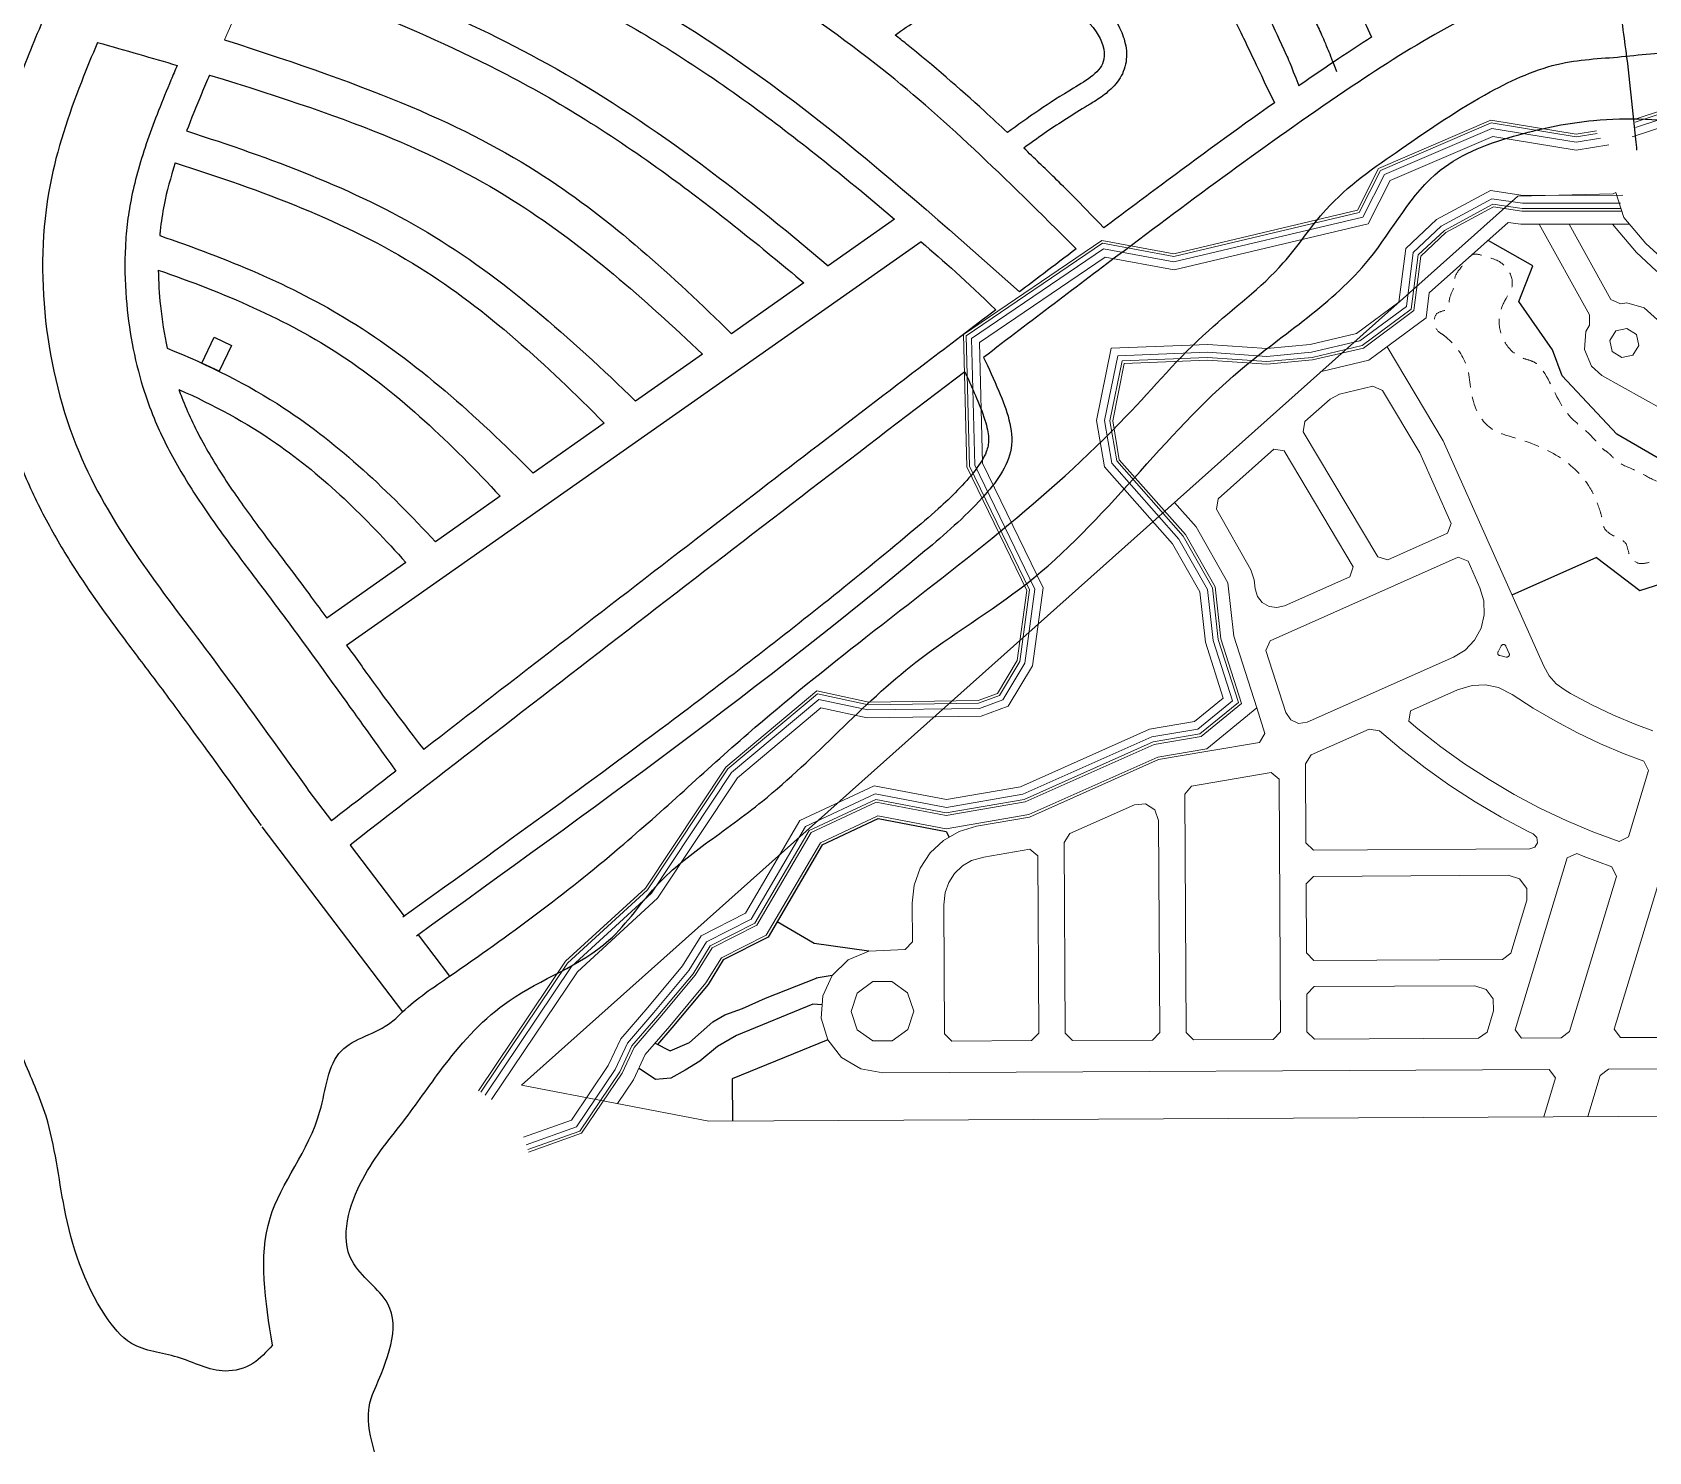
# Model space of a CAD drawing. Header units: inches. Extents: x -1369 to 1198, y -366 to 1398.
# Drawn here: x -515.44 to -499.01, y 979.76 to 994.19 of the extents above; entities that cross this region are included whole.
import ezdxf

# ---------------------------------------------------------------- set-up
doc = ezdxf.new("R2010")
doc.units = ezdxf.units.IN
doc.header["$MEASUREMENT"] = 0
doc.linetypes.add('DASHED', pattern=[0.75, 0.5, -0.25])
for name, color, linetype, lineweight in [('BLOCKINGS', 5, 'Continuous', 13), ('BOUNDARY', 3, 'Continuous', 13), ('EASEMENT_RIVER', 5, 'Continuous', 13), ('LAGOON', 140, 'Continuous', 13), ('RIVER', 6, 'Continuous', 13), ('RIVER2', 6, 'Continuous', 13), ('SUBDIVIDION', 8, 'Continuous', 25), ('VICINITY', 8, 'Continuous', 20)]:
    doc.layers.add(name, color=color, linetype=linetype, lineweight=lineweight)
for name, color, linetype in [('CREEK_RIVER', 7, 'Continuous'), ('JAM', 8, 'Continuous'), ('Layer1', 7, 'Continuous'), ('SUBLOTS', 1, 'Continuous')]:
    doc.layers.add(name, color=color, linetype=linetype)
picture_1 = doc.add_image_def('image2.jpg', size_in_pixel=(240, 360))

msp = doc.modelspace()

# ---------------------------------------------------------------- linework, layer by layer
at = {"layer": 'BLOCKINGS', "color": 8}
for p, q in [((-499.613, 991.3202), (-500.1234, 992.2402)), ((-499.3945, 991.4768), (-499.8181, 992.2404)), ((-499.2984, 991.4301), (-499.3945, 991.4768)), ((-499.2312, 991.441), (-499.2984, 991.4301)), ((-499.0565, 991.3893), (-499.2312, 991.441)), ((-499.6134, 991.2133), (-499.613, 991.3202)), ((-498.9217, 991.2669), (-499.0565, 991.3893)), ((-499.6496, 991.1489), (-499.6612, 990.9672)), ((-499.6134, 991.2133), (-499.6496, 991.1489)), ((-499.6612, 990.9672), (-499.5928, 990.7984)), ((-499.5928, 990.7984), (-499.4866, 990.7019)), ((-498.5044, 990.152), (-499.4866, 990.7019)), ((-500.0777, 987.7456), (-501.0993, 990.0396)), ((-502.8569, 988.0036), (-500.9465, 988.8544)), ((-500.8467, 988.8161), (-500.9465, 988.8544)), ((-500.7254, 988.5436), (-500.8467, 988.8161)), ((-502.8569, 988.0036), (-502.9006, 987.9061)), ((-502.9006, 987.9061), (-502.6986, 987.2747)), ((-502.4808, 987.1772), (-500.996, 987.8384)), ((-501.4329, 987.293), (-500.9523, 987.507)), ((-500.3985, 987.4601), (-500.1839, 987.3209)), ((-499.8606, 987.5025), (-499.8044, 987.4695)), ((-499.8044, 987.4695), (-499.5882, 987.3546)), ((-502.9943, 987.3224), (-502.9109, 987.0618)), ((-501.4329, 987.293), (-501.4482, 987.1873)), ((-500.1839, 987.3209), (-499.9609, 987.1897)), ((-499.5882, 987.3546), (-499.3671, 987.2494)), ((-499.9609, 987.1897), (-499.7323, 987.0683)), ((-499.3671, 987.2494), (-499.1417, 987.1538)), ((-499.1417, 987.1538), (-498.9696, 987.0896)), ((-503.4915, 986.8815), (-502.9664, 986.9705)), ((-502.9664, 986.9705), (-502.9109, 987.0618)), ((-502.4411, 986.8441), (-501.8524, 987.1062)), ((-501.7466, 987.0909), (-501.8524, 987.1062)), ((-501.7466, 987.0909), (-501.5253, 986.9021)), ((-499.7323, 987.0683), (-499.4986, 986.957)), ((-503.9919, 986.7966), (-503.4915, 986.8815)), ((-502.4411, 986.8441), (-502.499, 986.7543)), ((-501.5253, 986.9021), (-501.2826, 986.7127)), ((-499.4986, 986.957), (-499.2603, 986.856)), ((-499.2603, 986.856), (-499.0582, 986.7806)), ((-505.3031, 986.2127), (-503.9919, 986.7966)), ((-502.847, 986.6657), (-503.6571, 986.5283)), ((-502.847, 986.6657), (-502.7652, 986.597)), ((-502.499, 986.7543), (-502.4948, 985.9521)), ((-501.2826, 986.7127), (-501.032, 986.5341)), ((-499.2154, 986.0102), (-499.0109, 986.6849)), ((-499.0582, 986.7806), (-499.0109, 986.6849)), ((-503.6571, 986.5283), (-503.7258, 986.4465)), ((-502.7652, 986.597), (-502.7518, 984.0279)), ((-501.032, 986.5341), (-500.7738, 986.3666)), ((-499.3612, 984.0561), (-498.5941, 986.5869)), ((-504.2368, 986.3367), (-504.8938, 986.0441)), ((-503.7258, 986.4465), (-503.7132, 984.0229)), ((-500.7738, 986.3666), (-500.5085, 986.2106)), ((-505.8432, 986.1186), (-505.3031, 986.2127)), ((-503.9915, 986.1783), (-503.9802, 984.0215)), ((-500.5085, 986.2106), (-500.2367, 986.0662)), ((-506.1795, 985.9739), (-506.0198, 986.066)), ((-506.0198, 986.066), (-505.8432, 986.1186)), ((-504.8938, 986.0441), (-504.9517, 985.9544)), ((-500.2367, 986.0662), (-500.1834, 986.0409)), ((-499.2154, 986.0102), (-499.3111, 985.9628)), ((-506.4144, 985.693), (-506.3134, 985.8473)), ((-506.3134, 985.8473), (-506.1795, 985.9739)), ((-505.3, 985.8879), (-505.7697, 985.8061)), ((-505.3, 985.8879), (-505.2181, 985.8194)), ((-505.2181, 985.8194), (-505.2086, 984.0151)), ((-504.9517, 985.9544), (-504.9416, 984.0165)), ((-502.4948, 985.9521), (-502.4189, 985.8769)), ((-500.2174, 985.8884), (-502.4189, 985.8769)), ((-499.7415, 985.8418), (-499.8383, 985.7965)), ((-499.7415, 985.8418), (-499.6754, 985.8138)), ((-499.6754, 985.8138), (-499.3843, 985.7051)), ((-506.4768, 985.5196), (-506.4144, 985.693)), ((-500.3674, 984.0508), (-499.8383, 985.7965)), ((-499.3843, 985.7051), (-499.3369, 985.6094)), ((-506.4974, 985.3364), (-506.4768, 985.5196)), ((-502.4175, 985.6099), (-502.4926, 985.5339)), ((-502.4926, 985.5339), (-502.4889, 984.8305)), ((-500.4374, 985.6202), (-502.4175, 985.6099)), ((-499.8153, 984.0312), (-499.3369, 985.6094)), ((-506.4974, 985.3364), (-506.4953, 984.9429)), ((-506.1768, 985.3193), (-506.17, 984.0101)), ((-500.4105, 984.8292), (-500.2478, 985.366)), ((-506.9384, 984.8502), (-507.1478, 984.7599)), ((-506.5691, 984.8656), (-506.9384, 984.8502)), ((-506.5691, 984.8656), (-506.4953, 984.9429)), ((-502.413, 984.7553), (-502.4889, 984.8305)), ((-500.4105, 984.8292), (-500.4961, 984.7653)), ((-507.1478, 984.7599), (-507.3111, 984.6008)), ((-500.4961, 984.7653), (-502.413, 984.7553)), ((-507.3111, 984.6008), (-507.4067, 984.3939)), ((-507.4067, 984.3939), (-507.4222, 984.1664)), ((-502.4116, 984.4883), (-502.4868, 984.4123)), ((-502.4868, 984.4123), (-502.4848, 984.0293)), ((-500.7779, 984.4968), (-502.4116, 984.4883)), ((-500.6537, 984.0268), (-500.5883, 984.2426)), ((-507.4222, 984.1664), (-507.3554, 983.9485)), ((-506.0941, 983.9349), (-506.17, 984.0101)), ((-505.2086, 984.0151), (-505.2838, 983.9392)), ((-504.9416, 984.0165), (-504.8657, 983.9413)), ((-503.9802, 984.0215), (-504.0553, 983.9456)), ((-503.7132, 984.0229), (-503.6372, 983.9478)), ((-502.7518, 984.0279), (-502.8269, 983.952)), ((-502.4848, 984.0293), (-502.4088, 983.9542)), ((-500.6537, 984.0268), (-500.7394, 983.9629)), ((-500.3035, 983.9652), (-500.3674, 984.0508)), ((-499.9009, 983.9673), (-499.8153, 984.0312)), ((-499.3612, 984.0561), (-499.2974, 983.9704)), ((-507.3554, 983.9485), (-507.2151, 983.7688)), ((-505.2838, 983.9392), (-506.0941, 983.9349)), ((-504.0553, 983.9456), (-504.8657, 983.9413)), ((-502.8269, 983.952), (-503.6372, 983.9478)), ((-500.7394, 983.9629), (-502.4088, 983.9542)), ((-499.9009, 983.9673), (-500.3035, 983.9652)), ((-498.8947, 983.9725), (-499.2974, 983.9704)), ((-507.2151, 983.7688), (-507.0199, 983.651)), ((-507.0199, 983.651), (-506.7955, 983.6108)), ((-500.0218, 983.6462), (-506.7955, 983.6108)), ((-500.0778, 983.1652), (-499.9579, 983.5606)), ((-499.9579, 983.5606), (-500.0218, 983.6462)), ((-499.6306, 983.1675), (-499.5039, 983.5855)), ((-499.4183, 983.6493), (-499.5039, 983.5855)), ((-497.0171, 983.6619), (-499.4183, 983.6493))]:
    msp.add_line(p, q, dxfattribs=at)
for points in [[(-499.3793, 992.2407), (-499.1352, 991.9523), (-498.9351, 991.768), (-498.7149, 991.6069), (-498.4766, 991.4706), (-498.2021, 991.3534), (-497.9502, 991.2876), (-496.9192, 991.0873), (-496.5121, 991.0081), (-496.287, 990.9525), (-496.0717, 990.876), (-495.8653, 990.7786), (-495.6694, 990.6613), (-495.4862, 990.525), (-495.3174, 990.3711), (-495.1647, 990.2012), (-495.0297, 990.017), (-494.9136, 989.8204), (-494.8163, 989.6102), (-494.4682, 988.7486)], [(-500.996, 987.8384), (-500.8771, 987.9113), (-500.7812, 988.0124), (-500.7146, 988.1349), (-500.6821, 988.2705), (-500.6858, 988.4099), (-500.7254, 988.5436)], [(-500.0777, 987.7456), (-500.0227, 987.6501), (-499.9493, 987.5679), (-499.8606, 987.5025)], [(-500.3985, 987.4601), (-500.5363, 987.529), (-500.6684, 987.5574), (-500.8034, 987.5519), (-500.9523, 987.507)], [(-502.6986, 987.2747), (-502.6494, 987.2011), (-502.5685, 987.1649), (-502.4808, 987.1772)], [(-501.4482, 987.1873), (-501.3564, 987.109), (-501.1229, 986.9268), (-500.8818, 986.755), (-500.6333, 986.5939), (-500.3781, 986.4437), (-500.1166, 986.3048), (-499.8492, 986.1775), (-499.5766, 986.0619), (-499.3111, 985.9628)], [(-503.9915, 986.1783), (-504.0288, 986.2852), (-504.124, 986.3467), (-504.2368, 986.3367)], [(-500.2174, 985.8884), (-500.1676, 985.9061), (-500.1397, 985.9511), (-500.1458, 986.0036), (-500.1834, 986.0409)], [(-505.7697, 985.8061), (-505.8923, 985.7696), (-505.9867, 985.7151), (-506.0659, 985.6402), (-506.1256, 985.549), (-506.1626, 985.4465), (-506.1768, 985.3193)], [(-500.2478, 985.366), (-500.2499, 985.4869), (-500.3221, 985.5838), (-500.4374, 985.6202)], [(-500.5883, 984.2426), (-500.5904, 984.3635), (-500.6627, 984.4603), (-500.7779, 984.4968)]]:
    msp.add_lwpolyline(points, dxfattribs=at)
for points in [[(-499.1343, 991.1184), (-499.231, 991.1802), (-499.343, 991.1555), (-499.4048, 991.0589), (-499.3801, 990.9468), (-499.2835, 990.8851), (-499.1715, 990.9097), (-499.1097, 991.0064), (-499.1343, 991.1184)], [(-506.4812, 984.24), (-506.5429, 984.4263), (-506.7022, 984.5408), (-506.8985, 984.5398), (-507.0566, 984.4236), (-507.1163, 984.2367), (-507.0547, 984.0504), (-506.8953, 983.9359), (-506.6991, 983.9369), (-506.5409, 984.0531), (-506.4812, 984.24)]]:
    msp.add_lwpolyline(points, close=True, dxfattribs=at)
at = {"layer": 'BLOCKINGS', "color": 8, "linetype": 'DASHED', "ltscale": 0.06}
msp.add_lwpolyline([(-500.4616, 987.9513), (-500.4286, 987.8771, -0.6135672), (-500.4586, 987.8401), (-500.5242, 987.8542, -0.5006118), (-500.5421, 987.8931), (-500.5095, 987.9531, -0.62184)], format="xyb", close=True, dxfattribs=at)
at = {"layer": 'BOUNDARY', "color": 8}
for p, q in [((-500.339, 992.5261), (-499.3709, 992.5507)), ((-499.3709, 992.5507), (-499.3437, 992.5648)), ((-510.4668, 983.4867), (-500.339, 992.5261)), ((-508.5654, 983.1209), (-510.4668, 983.4867)), ((-497.4241, 983.1791), (-508.5654, 983.1209))]:
    msp.add_line(p, q, dxfattribs=at)
msp.add_lwpolyline([(-499.3437, 992.5648), (-499.2633, 992.3103), (-499.0387, 992.0449), (-498.8501, 991.8713)], dxfattribs=at)
at = {"layer": 'CREEK_RIVER', "color": 8}
for points, knots in [([(-512.9988, 980.8418), (-513.0611, 980.7751), (-513.1862, 980.6319), (-513.5588, 980.5308), (-513.9462, 980.7565), (-514.4328, 980.7896), (-514.8805, 981.3531), (-515.1367, 982.1555), (-515.2284, 983.0813), (-515.5199, 983.7041), (-515.7018, 984.1998), (-515.8467, 984.673), (-516.2467, 984.9842), (-516.617, 985.29), (-517.0525, 985.5156), (-517.4919, 985.724), (-517.9665, 986.0021), (-518.5572, 986.4655), (-518.9882, 987.1575), (-518.9457, 987.8797), (-518.5063, 988.3395), (-518.7876, 988.9778), (-518.6367, 989.5329), (-518.4238, 989.9677), (-518.3091, 990.3915), (-518.0466, 990.8749), (-518.2725, 991.3104), (-518.4138, 991.7223), (-518.7321, 991.9118), (-519.1603, 991.9664), (-519.5599, 992.3127), (-520.448, 992.7284), (-521.2279, 993.3961), (-522.1591, 993.7839), (-522.7584, 993.9381), (-522.9868, 994.4279), (-523.493, 994.5651), (-524.1522, 994.4498), (-524.4997, 995.0741), (-524.9611, 995.3464), (-525.283, 995.62), (-525.5428, 995.9361), (-525.7976, 996.2049), (-525.9424, 996.5292), (-526.2277, 996.9935), (-526.2733, 997.6426), (-526.8013, 998.0359), (-527.2518, 998.2064), (-527.7022, 998.5142), (-528.1116, 998.6894), (-528.4716, 998.8463), (-528.7149, 998.723), (-528.9321, 998.568), (-529.0637, 998.4569), (-529.1506, 998.4061)], [0.585254581, 0.585254581, 0.585254581, 0.585254581, 0.586160659, 0.587133345, 0.588814044, 0.590444797, 0.591733466, 0.595629052, 0.598812804, 0.600938644, 0.602436862, 0.604138233, 0.605721294, 0.607355858, 0.608963834, 0.610593615, 0.612227477, 0.614446946, 0.618101932, 0.619831527, 0.621277465, 0.623933113, 0.62573931, 0.62692821, 0.628755375, 0.630187037, 0.632081085, 0.633244697, 0.634486468, 0.635509419, 0.637518243, 0.639545909, 0.64535126, 0.647497886, 0.649756432, 0.651089455, 0.652472852, 0.654669636, 0.657135865, 0.658624687, 0.660064399, 0.661317875, 0.662724073, 0.663725067, 0.664842392, 0.668179048, 0.669585469, 0.671145592, 0.673011765, 0.674968082, 0.675676257, 0.676779493, 0.677414923, 0.678414241, 0.678414241, 0.678414241, 0.678414241]), ([(-511.9633, 979.7599), (-512, 979.9024), (-512.0521, 980.1046), (-511.9974, 980.3076), (-511.9734, 980.3644)], [0, 0, 0, 0, 0.0014391207, 0.0020416447, 0.0020416447, 0.0020416447, 0.0020416447])]:
    msp.add_open_spline(points, degree=3, knots=knots, dxfattribs=at)
for points in [[(-512.9988, 980.8418), (-513.0246, 982.1338), (-512.5169, 983.221), (-512.2993, 983.8371), (-511.7916, 984.1271), (-511.677, 984.2318), (-511.1992, 984.5947), (-509.4705, 985.9029), (-508.1649, 987.0626), (-506.9681, 988.0411), (-504.3207, 990.288), (-503.4865, 991.1578), (-502.7249, 991.8464), (-502.2897, 992.39), (-501.5281, 993.0061), (-500.6215, 993.586), (-499.8961, 993.8759), (-499.2433, 993.9484), (-498.5905, 993.9484), (-498.2641, 993.8034), (-497.2487, 993.6222), (-496.342, 993.5497), (-495.7618, 993.441), (-495.0364, 993.1511), (-494.565, 993.1148), (-494.1298, 993.2598), (-493.6295, 993.6175)], [(-511.9734, 980.3644), (-511.8278, 981.264), (-512.1905, 981.6989), (-512.0817, 982.5325), (-511.6465, 983.1486), (-511.2476, 983.6922), (-510.5948, 984.3445), (-509.5793, 984.9606), (-509.0716, 985.5405), (-508.6001, 985.9391), (-508.0198, 986.374), (-506.4604, 987.7874), (-505.3361, 988.5847), (-503.1601, 990.7592), (-501.8545, 991.8826), (-501.1292, 992.7887), (-500.3313, 993.1511), (-499.5697, 993.296), (-498.518, 993.2598), (-497.285, 992.9699), (-496.7047, 992.8249), (-495.5079, 992.7162), (-494.71, 992.5712), (-494.2748, 992.5712), (-493.7308, 992.6075), (-493.4044, 992.6799), (-492.9433, 993.0102)]]:
    msp.add_spline(points, degree=3, dxfattribs=at)
at = {"layer": 'EASEMENT_RIVER', "color": 8}
for p, q in [((-501.0993, 990.0396), (-501.6689, 990.9945)), ((-501.8135, 990.5926), (-502.1543, 990.5126)), ((-501.8135, 990.5926), (-501.7152, 990.5509)), ((-502.5049, 990.235), (-502.2491, 990.4633)), ((-501.3368, 989.9165), (-501.7152, 990.5509)), ((-502.5049, 990.235), (-502.521, 990.1294)), ((-501.764, 988.8603), (-502.521, 990.1294)), ((-503.3873, 989.4474), (-502.822, 989.9519)), ((-502.7165, 989.9357), (-502.822, 989.9519)), ((-502.0143, 988.7586), (-502.7165, 989.9357)), ((-501.0168, 989.1981), (-501.3368, 989.9165)), ((-503.4046, 989.342), (-503.3873, 989.4474)), ((-503.4046, 989.342), (-503.0545, 988.7257)), ((-503.61, 989.1629), (-503.287, 988.5944)), ((-501.6622, 988.828), (-501.0551, 989.0983)), ((-501.0168, 989.1981), (-501.0551, 989.0983)), ((-501.6622, 988.828), (-501.764, 988.8603)), ((-503.0545, 988.7257), (-503.0216, 988.6241)), ((-503.0216, 988.6241), (-503.0115, 988.5323)), ((-502.7122, 988.3604), (-502.0466, 988.6568)), ((-502.0466, 988.6568), (-502.0143, 988.7586)), ((-503.287, 988.5944), (-503.2275, 988.0515)), ((-503.2275, 988.0515), (-502.9943, 987.3224)), ((-502.9943, 987.3224), (-503.5029, 986.9066)), ((-503.9997, 986.8223), (-505.3109, 986.2384)), ((-503.5029, 986.9066), (-503.9997, 986.8223)), ((-506.8448, 986.2254), (-507.4302, 985.9509)), ((-506.1517, 986.092), (-506.8448, 986.2254)), ((-505.3109, 986.2384), (-506.1517, 986.092)), ((-507.4302, 985.9509), (-507.9806, 985.0108)), ((-507.9806, 985.0108), (-508.4363, 984.7809)), ((-508.4363, 984.7809), (-508.5936, 984.526)), ((-508.5936, 984.526), (-508.9608, 984.087)), ((-508.9608, 984.087), (-509.2097, 983.7972))]:
    msp.add_line(p, q, dxfattribs=at)
for points in [[(-503.0115, 988.5323), (-502.9881, 988.4559), (-502.9383, 988.3934), (-502.869, 988.3537), (-502.79, 988.3421), (-502.7122, 988.3604)], [(-509.2097, 983.7972), (-509.3297, 983.5418), (-509.4932, 983.2994)]]:
    msp.add_lwpolyline(points, dxfattribs=at)
at = {"layer": 'LAGOON', "color": 8, "linetype": 'DASHED', "ltscale": 0.3, "start_tangent": (-264.092309, 142.3209484), "end_tangent": (-264.092309, 142.3209484)}
msp.add_spline([(-501.1233, 991.1311), (-501.1876, 991.2305), (-501.157, 991.3376), (-501.0636, 991.3759), (-501.0329, 991.4906), (-500.9901, 991.6038), (-500.9809, 991.6941), (-500.9042, 991.8185), (-500.7848, 991.9348), (-500.6714, 991.9134), (-500.5535, 991.8736), (-500.4372, 991.7726), (-500.4019, 991.5982), (-500.4601, 991.485), (-500.5214, 991.3411), (-500.5102, 991.1244), (-500.3786, 990.9317), (-500.2836, 990.8766), (-500.1948, 990.8475), (-500.1336, 990.8093), (-500.0846, 990.7496), (-499.8194, 990.2956), (-499.5653, 990.0566), (-499.4756, 989.9558), (-499.4196, 989.9148), (-499.3486, 989.8438), (-499.1506, 989.7393), (-498.9616, 989.6419), (-498.7901, 989.5546), (-498.5895, 989.3122), (-498.1883, 989.199), (-498.033, 989.2637), (-497.9457, 989.2992), (-497.826, 989.2895), (-497.7742, 989.1667), (-497.6804, 989.0374), (-497.4345, 988.9695), (-497.305, 988.9307), (-497.195, 988.7981), (-497.0994, 988.7287), (-496.902, 988.7514), (-496.6399, 988.6932), (-496.5008, 988.5283), (-496.4296, 988.399), (-496.4232, 988.2308), (-496.4976, 988.1306), (-496.6076, 988.0757), (-496.6396, 988.062), (-496.661, 988.0525), (-496.6751, 988.0472), (-496.679, 988.0464), (-496.6812, 988.0506), (-496.6885, 988.0632), (-496.7224, 988.1612), (-496.7875, 988.3687), (-496.7968, 988.3919), (-496.8448, 988.4027), (-497.1907, 988.4089), (-497.5626, 988.4492), (-497.7494, 988.4868), (-497.8904, 988.5115), (-498.0701, 988.6168), (-498.3072, 988.7577), (-498.4353, 988.8477), (-498.5359, 988.8872), (-498.6006, 988.9303), (-498.7085, 988.916), (-498.8523, 988.8693), (-499.014, 988.801), (-499.1255, 988.7974), (-499.2081, 988.8872), (-499.2441, 988.995), (-499.3483, 989.0632), (-499.4634, 989.1566), (-499.4849, 989.25), (-499.5137, 989.3506), (-499.6071, 989.5589), (-499.9531, 989.8938), (-500.3988, 990.0769), (-500.6009, 990.1576), (-500.7842, 990.4126), (-500.8633, 990.8041), (-501.0682, 991.0914), (-501.1233, 991.1311)], degree=3, dxfattribs=at)
at = {"layer": 'Layer1', "color": 8, "linetype": 'Continuous', "ltscale": 0.1}
for p, q in [((-506.6752, 992.2915), (-507.3499, 991.8174)), ((-506.4063, 992.0617), (-512.2457, 987.9586)), ((-507.5969, 991.6439), (-508.3329, 991.1268)), ((-508.6285, 990.919), (-509.308, 990.4415)), ((-509.6264, 990.2178), (-510.3489, 989.7101)), ((-510.6842, 989.4745), (-511.3415, 989.0127)), ((-511.6435, 988.8004), (-512.4476, 988.2354)), ((-512.6285, 986.4763), (-512.3989, 986.174)), ((-513.1062, 986.1134), (-511.677, 984.2318)), ((-512.2115, 985.9274), (-511.6615, 985.2033)), ((-511.5189, 985.0155), (-511.1992, 984.5947))]:
    msp.add_line(p, q, dxfattribs=at)
for points, knots in [([(-505.7419, 997.2035), (-505.3414, 997.0833), (-505.1416, 997.0036), (-504.8454, 996.8861), (-504.7502, 996.8484), (-504.5577, 996.7724), (-504.4607, 996.7345), (-504.2773, 996.6622), (-504.1896, 996.6273), (-504.0259, 996.5597), (-503.9494, 996.5268), (-503.7871, 996.4525), (-503.7078, 996.4128), (-503.5673, 996.3346), (-503.5057, 996.2975), (-503.3783, 996.2157), (-503.3142, 996.172), (-503.1807, 996.0761), (-503.1145, 996.0263), (-502.9874, 995.9259), (-502.9265, 995.8753), (-502.8031, 995.7666), (-502.7418, 995.708), (-502.6489, 995.6106), (-502.6144, 995.5716), (-502.5455, 995.4873), (-502.5117, 995.4427), (-502.3887, 995.2683), (-502.2993, 995.1182), (-502.1174, 994.7721), (-502.0252, 994.5765), (-501.9059, 994.3157), (-501.8839, 994.2672), (-501.8285, 994.1418)], [0.258918, 0.258918, 0.258918, 0.258918, 2.5896831, 2.5896831, 3.6958689, 3.6958689, 4.8020548, 4.8020548, 5.9082406, 5.9082406, 7.0144265, 7.0144265, 8.4584432, 8.4584432, 9.5920498, 9.5920498, 10.7256565, 10.7256565, 11.8592632, 11.8592632, 12.9928699, 12.9928699, 14.3758427, 14.3758427, 15.3890091, 15.3890091, 16.4021755, 16.4021755, 19.0117007, 19.0117007, 21.621226, 21.621226, 22.2038883, 22.2038883, 22.2038883, 22.2038883]), ([(-499.9757, 997.1041), (-499.844, 996.948), (-499.6941, 996.7572), (-499.5359, 996.4932), (-499.4543, 996.3328), (-499.1688, 995.6813), (-499.0391, 995.161), (-498.8561, 994.1022), (-498.8029, 993.5627), (-498.7502, 993.033)], [13.0994617, 13.0994617, 13.0994617, 13.0994617, 14.3952058, 14.3952058, 16.240666, 16.240666, 21.7147745, 21.7147745, 27.1765311, 27.1765311, 27.1765311, 27.1765311]), ([(-504.8292, 991.9904), (-505.5656, 992.7243), (-506.9435, 994.0764), (-509.424, 995.5417), (-511.2646, 996.2869), (-512.3655, 996.704)], [0, 0, 0, 0, 9.4087895, 20.9386141, 31.0013223, 31.0013223, 31.0013223, 31.0013223]), ([(-505.9742, 996.7958), (-505.8681, 996.7634), (-505.7728, 996.7334), (-505.4512, 996.6293), (-505.279, 996.5672), (-504.9965, 996.4594), (-504.8822, 996.4133), (-504.6417, 996.3187), (-504.5241, 996.2728), (-504.3118, 996.188), (-504.2151, 996.1481), (-504.0113, 996.0584), (-503.9199, 996.0132), (-503.7413, 995.9118), (-503.6467, 995.8514), (-503.4428, 995.7076), (-503.3362, 995.6262), (-503.1532, 995.4737), (-503.0764, 995.4023), (-502.9685, 995.2893), (-502.9308, 995.2449), (-502.848, 995.1355), (-502.8041, 995.0713), (-502.6679, 994.8508), (-502.571, 994.6664), (-502.4511, 994.4149), (-502.4349, 994.3806), (-502.3971, 994.2998), (-502.3754, 994.2527), (-502.3413, 994.1783), (-502.3311, 994.1562), (-502.3059, 994.1005), (-502.2913, 994.0672), (-502.2497, 993.9635), (-502.2235, 993.8965), (-502.1843, 993.7942)], [0.5153912, 0.5153912, 0.5153912, 0.5153912, 1.0626884, 1.0626884, 2.5440485, 2.5440485, 3.9174697, 3.9174697, 5.2908909, 5.2908909, 6.6643122, 6.6643122, 8.5918661, 8.5918661, 10.5194201, 10.5194201, 12.446974, 12.446974, 14.3745279, 14.3745279, 15.8988018, 15.8988018, 17.4230757, 17.4230757, 20.4315038, 20.4315038, 20.8945142, 20.8945142, 21.4995053, 21.4995053, 21.8252099, 21.8252099, 22.0660956, 22.0660956, 22.2749729, 22.2749729, 22.2749729, 22.2749729]), ([(-506.2088, 996.4385), (-505.5836, 996.2507), (-505.3213, 996.1461), (-504.9395, 995.9952), (-504.8197, 995.9483), (-504.5998, 995.8617), (-504.5, 995.822), (-504.3243, 995.7488), (-504.2485, 995.7153), (-504.1241, 995.6558), (-504.0739, 995.6295), (-503.9771, 995.5738), (-503.9313, 995.5456), (-503.8467, 995.4901), (-503.8095, 995.4647), (-503.7286, 995.4073), (-503.6857, 995.3757), (-503.6037, 995.3131), (-503.5639, 995.2817), (-503.4893, 995.2203), (-503.455, 995.191), (-503.394, 995.1363), (-503.3664, 995.1102), (-503.3181, 995.0622), (-503.2979, 995.0408), (-503.2688, 995.008), (-503.2575, 994.9947), (-503.2339, 994.9657), (-503.222, 994.9504), (-503.1846, 994.9004), (-503.1574, 994.861), (-503.0987, 994.769), (-503.0673, 994.7166), (-502.9848, 994.5697), (-502.9321, 994.4677), (-502.8188, 994.2351), (-502.7588, 994.1058), (-502.6764, 993.925), (-502.6579, 993.8844), (-502.5672, 993.6475)], [0.3220083, 0.3220083, 0.3220083, 0.3220083, 3.3721751, 3.3721751, 4.702951, 4.702951, 6.0337269, 6.0337269, 7.3645027, 7.3645027, 8.6952786, 8.6952786, 9.7853204, 9.7853204, 10.5951068, 10.5951068, 11.4462145, 11.4462145, 12.2973222, 12.2973222, 13.1484298, 13.1484298, 13.9995375, 13.9995375, 14.8517564, 14.8517564, 15.4271415, 15.4271415, 16.0025265, 16.0025265, 17.1532966, 17.1532966, 18.3040666, 18.3040666, 20.045085, 20.045085, 21.7861034, 21.7861034, 22.2749729, 22.2749729, 22.2749729, 22.2749729]), ([(-512.7767, 995.7339), (-512.584, 995.6649), (-512.4193, 995.604), (-511.9269, 995.4201), (-511.6009, 995.296), (-510.768, 994.9598), (-510.2683, 994.7394), (-509.4977, 994.3373), (-509.214, 994.1732), (-508.6568, 993.8208), (-508.3837, 993.6333), (-507.6244, 993.0791), (-507.1475, 992.6921), (-506.6752, 992.2915)], [0, 0, 0, 0, 1.8990101, 1.8990101, 5.6970303, 5.6970303, 11.7463188, 11.7463188, 15.4363521, 15.4363521, 19.1263854, 19.1263854, 25.8505466, 25.8505466, 25.8505466, 25.8505466]), ([(-504.3832, 995.4212), (-504.3297, 995.397), (-504.2874, 995.3764), (-504.2166, 995.3392), (-504.1853, 995.3217), (-504.1171, 995.2809), (-504.0806, 995.2579), (-504.0075, 995.2092), (-503.9708, 995.1837), (-503.8934, 995.1279), (-503.8542, 995.0986), (-503.7799, 995.0411), (-503.7441, 995.0123), (-503.6791, 994.9581), (-503.6503, 994.933), (-503.5998, 994.8868), (-503.5776, 994.8654), (-503.5436, 994.8308), (-503.531, 994.8173), (-503.5094, 994.7928), (-503.4986, 994.78), (-503.4755, 994.7507), (-503.4632, 994.7343), (-503.4357, 994.6956), (-503.4208, 994.6736), (-503.3726, 994.5988), (-503.3359, 994.5371), (-503.2571, 994.3934), (-503.2145, 994.3105), (-503.0985, 994.0727), (-503.0213, 993.9041), (-502.8156, 993.4743)], [6.9402495, 6.9402495, 6.9402495, 6.9402495, 8.033263, 8.033263, 8.983052, 8.983052, 9.9328409, 9.9328409, 10.7771821, 10.7771821, 11.6215233, 11.6215233, 12.4658644, 12.4658644, 13.3102056, 13.3102056, 14.1545467, 14.1545467, 14.8866177, 14.8866177, 15.6186888, 15.6186888, 16.3507598, 16.3507598, 17.0828308, 17.0828308, 18.5469729, 18.5469729, 20.011115, 20.011115, 22.2570511, 22.2570511, 22.2570511, 22.2570511]), ([(-513.0482, 995.1141), (-512.0704, 994.7499), (-510.0028, 993.9401), (-508.2539, 992.5825), (-507.3499, 991.8174)], [1.6381429, 1.6381429, 1.6381429, 1.6381429, 12.9039009, 25.6797254, 25.6797254, 25.6797254, 25.6797254]), ([(-513.1656, 994.8462), (-513.1378, 994.8359), (-513.1101, 994.8256), (-512.7541, 994.6927), (-512.4282, 994.5685), (-511.5953, 994.2324), (-511.0956, 994.0119), (-510.325, 993.6099), (-510.0413, 993.4457), (-509.484, 993.0933), (-509.211, 992.9058), (-508.4843, 992.3755), (-508.0384, 992.016), (-507.5969, 991.6439)], [1.5786734, 1.5786734, 1.5786734, 1.5786734, 1.8990101, 1.8990101, 5.6970303, 5.6970303, 11.7463188, 11.7463188, 15.4363521, 15.4363521, 19.1263854, 19.1263854, 25.4028657, 25.4028657, 25.4028657, 25.4028657]), ([(-499.3713, 994.8057), (-499.6348, 994.7732), (-500.5615, 994.5807), (-502.2312, 993.5469), (-504.0572, 992.1887), (-505.2941, 991.25), (-505.7708, 990.8869)], [5.3829889, 5.3829889, 5.3829889, 5.3829889, 7.6942863, 15.7863045, 26.1386829, 32.6488848, 32.6488848, 32.6488848, 32.6488848]), ([(-499.3713, 994.8057), (-499.3272, 994.5842), (-499.291, 994.3579), (-499.2136, 993.7914), (-499.1783, 993.4478), (-499.1404, 993.0675), (-499.1368, 993.0312), (-499.1332, 992.9949)], [20.852146, 20.852146, 20.852146, 20.852146, 23.2566878, 23.2566878, 26.8021436, 26.8021436, 27.1765311, 27.1765311, 27.1765311, 27.1765311]), ([(-515.2176, 994.589), (-515.2633, 994.4819), (-515.3095, 994.3734), (-515.4476, 994.0427), (-515.5391, 993.8154), (-515.7055, 993.3388), (-515.78, 993.0899), (-515.8663, 992.677), (-515.8905, 992.5222), (-515.9239, 992.2137), (-515.9332, 992.0593), (-515.9399, 991.6621), (-515.9274, 991.42), (-515.8454, 990.6945), (-515.7296, 990.2116), (-515.4716, 989.573), (-515.3894, 989.4001), (-515.2126, 989.0684), (-515.1177, 988.9087), (-514.8539, 988.4962), (-514.6786, 988.254), (-514.389, 987.8659), (-514.2739, 987.7148), (-514.0488, 987.4142), (-513.9371, 987.2627), (-513.603, 986.8059), (-513.3819, 986.4978), (-513.1455, 986.1678), (-513.1308, 986.1473), (-513.1162, 986.1269)], [0, 0, 0, 0, 1.2674385, 1.2674385, 3.8023156, 3.8023156, 6.3371927, 6.3371927, 7.8161575, 7.8161575, 9.2951222, 9.2951222, 11.6300554, 11.6300554, 16.380048, 16.380048, 18.2205415, 18.2205415, 20.061035, 20.061035, 23.1461022, 23.1461022, 25.2175758, 25.2175758, 27.2890493, 27.2890493, 31.4319965, 31.4319965, 31.7055752, 31.7055752, 31.7055752, 31.7055752]), ([(-506.6709, 994.1642), (-506.5201, 994.2706), (-506.2819, 994.4226), (-505.8682, 994.7064), (-505.2802, 994.5428), (-504.6804, 994.4159), (-504.4732, 993.8459), (-504.9842, 993.5573), (-505.3252, 993.323), (-505.5288, 993.1722)], [3.1156298, 3.1156298, 3.1156298, 3.1156298, 5.1411905, 6.2070993, 8.3642121, 11.3346265, 12.3855779, 13.9379827, 16.7206197, 16.7206197, 16.7206197, 16.7206197]), ([(-504.8608, 994.6574), (-504.824, 994.642), (-504.7873, 994.6247), (-504.6576, 994.554), (-504.5664, 994.4857), (-504.4464, 994.3406), (-504.4074, 994.2797), (-504.3517, 994.1563), (-504.3318, 994.0964), (-504.318, 993.9941), (-504.3164, 993.9566), (-504.3233, 993.8838), (-504.3308, 993.8487), (-504.3529, 993.7849), (-504.3672, 993.7556), (-504.4202, 993.6686), (-504.4652, 993.6231), (-504.5547, 993.5475), (-504.6001, 993.5171), (-504.6772, 993.4683), (-504.7098, 993.449), (-504.8142, 993.3861), (-504.8853, 993.3415), (-505.0235, 993.2519), (-505.0904, 993.2071), (-505.2264, 993.113), (-505.2952, 993.0638), (-505.3624, 993.0144)], [9.8275435, 9.8275435, 9.8275435, 9.8275435, 10.1848017, 10.1848017, 11.1026592, 11.1026592, 11.6392259, 11.6392259, 12.0737486, 12.0737486, 12.3039599, 12.3039599, 12.4985025, 12.4985025, 12.6930451, 12.6930451, 13.1386092, 13.1386092, 13.5841733, 13.5841733, 13.9306049, 13.9306049, 14.7850312, 14.7850312, 15.6394575, 15.6394575, 16.571893, 16.571893, 16.571893, 16.571893]), ([(-514.7782, 994.0886), (-514.8344, 993.9549), (-515.028, 993.4846), (-515.3397, 992.5589), (-515.366, 991.2535), (-515.0491, 989.9633), (-514.4204, 988.8909), (-513.5709, 987.7916), (-512.9878, 986.9778), (-512.6285, 986.4763)], [1.0448742, 1.0448742, 1.0448742, 1.0448742, 2.6228334, 6.574098, 11.5891956, 16.5916978, 20.8224152, 24.9980325, 31.7055752, 31.7055752, 31.7055752, 31.7055752]), ([(-513.4856, 994.1158), (-511.9614, 993.626), (-510.276, 992.9426), (-508.9343, 991.7162), (-508.3329, 991.1268)], [3.0738533, 3.0738533, 3.0738533, 3.0738533, 13.7032163, 22.7630472, 22.7630472, 22.7630472, 22.7630472]), ([(-505.5288, 993.1722), (-505.6063, 993.245), (-505.6843, 993.3176), (-506.0185, 993.6237), (-506.2809, 993.8526), (-506.5928, 994.1028), (-506.6318, 994.1336), (-506.6709, 994.1642)], [4.1508858, 4.1508858, 4.1508858, 4.1508858, 5.2912848, 5.2912848, 8.9977638, 8.9977638, 9.5235195, 9.5235195, 9.5235195, 9.5235195]), ([(-501.8285, 994.1418), (-501.94, 994.0705), (-502.0499, 993.9981), (-502.2961, 993.8334), (-502.4323, 993.7408), (-502.5672, 993.6475)], [14.2378789, 14.2378789, 14.2378789, 14.2378789, 15.6263442, 15.6263442, 17.3834952, 17.3834952, 17.3834952, 17.3834952]), ([(-513.9686, 993.8554), (-513.9899, 993.8053), (-514.0108, 993.7555), (-514.119, 993.4963), (-514.2007, 993.2918), (-514.3383, 992.8956), (-514.3939, 992.7042), (-514.4484, 992.4373), (-514.4619, 992.3546), (-514.483, 992.1855), (-514.4905, 992.0998), (-514.504, 991.84), (-514.5009, 991.6632), (-514.4744, 991.3316), (-514.4539, 991.1774), (-514.3972, 990.8762), (-514.3609, 990.7285), (-514.2833, 990.4769), (-514.2454, 990.3711), (-514.1371, 990.108), (-514.0576, 989.9486), (-513.8746, 989.6275), (-513.7717, 989.4667), (-513.5489, 989.1434), (-513.4287, 988.9803), (-513.2144, 988.6947), (-513.1228, 988.5741), (-512.9381, 988.3277), (-512.8467, 988.2044), (-512.5745, 987.8341), (-512.3958, 987.5869), (-512.1283, 987.2145), (-512.0382, 987.0889), (-511.7453, 986.6801)], [0.6780087, 0.6780087, 0.6780087, 0.6780087, 1.2817075, 1.2817075, 3.8451225, 3.8451225, 6.4085376, 6.4085376, 7.5600401, 7.5600401, 8.7115426, 8.7115426, 11.0145475, 11.0145475, 13.0012432, 13.0012432, 14.9879388, 14.9879388, 16.4827542, 16.4827542, 18.8093538, 18.8093538, 21.1359535, 21.1359535, 23.4625532, 23.4625532, 25.1041996, 25.1041996, 26.7458459, 26.7458459, 30.0291387, 30.0291387, 31.7055752, 31.7055752, 31.7055752, 31.7055752]), ([(-513.6409, 993.7573), (-513.6675, 993.6947), (-513.6936, 993.6329), (-513.7738, 993.4408), (-513.8256, 993.3129), (-513.8728, 993.189)], [0.538613, 0.538613, 0.538613, 0.538613, 1.2948975, 1.2948975, 2.9221306, 2.9221306, 2.9221306, 2.9221306]), ([(-513.6409, 993.7573), (-512.1146, 993.294), (-510.5169, 992.6268), (-509.2193, 991.4805), (-508.6285, 990.919)], [3.4150085, 3.4150085, 3.4150085, 3.4150085, 13.4103019, 22.1895163, 22.1895163, 22.1895163, 22.1895163]), ([(-502.8156, 993.4743), (-503.2063, 993.1994), (-503.5883, 992.9198), (-504.1613, 992.4933), (-504.3545, 992.3483), (-504.5476, 992.2029)], [18.4671138, 18.4671138, 18.4671138, 18.4671138, 23.6063332, 23.6063332, 26.2365183, 26.2365183, 26.2365183, 26.2365183]), ([(-513.8728, 993.189), (-513.0176, 992.9126), (-511.3178, 992.2943), (-509.9725, 991.0842), (-509.308, 990.4415)], [2.3764025, 2.3764025, 2.3764025, 2.3764025, 12.0212962, 21.9364339, 21.9364339, 21.9364339, 21.9364339]), ([(-504.5476, 992.2029), (-504.8148, 992.483), (-504.9312, 992.5973), (-505.1524, 992.8126), (-505.2569, 992.9138), (-505.3624, 993.0144)], [0, 0, 0, 0, 1.7637616, 1.7637616, 3.3304379, 3.3304379, 3.3304379, 3.3304379]), ([(-513.9878, 992.8645), (-514.0359, 992.7155), (-514.0742, 992.5736), (-514.1185, 992.3515), (-514.1319, 992.2631), (-514.1432, 992.1565), (-514.1448, 992.1408), (-514.1462, 992.1251)], [4.3872285, 4.3872285, 4.3872285, 4.3872285, 6.4744875, 6.4744875, 7.8405988, 7.8405988, 8.0743118, 8.0743118, 8.0743118, 8.0743118]), ([(-513.9878, 992.8645), (-513.1134, 992.5853), (-511.4837, 991.9882), (-510.2131, 990.809), (-509.6264, 990.2178)], [2.6076356, 2.6076356, 2.6076356, 2.6076356, 12.4358578, 21.3683386, 21.3683386, 21.3683386, 21.3683386]), ([(-514.1462, 992.1251), (-513.4679, 991.8935), (-512.0603, 991.3206), (-510.9319, 990.2908), (-510.3489, 989.7101)], [4.3052553, 4.3052553, 4.3052553, 4.3052553, 12.0212962, 20.8484311, 20.8484311, 20.8484311, 20.8484311]), ([(-504.8292, 991.9904), (-504.9405, 991.9063), (-505.0517, 991.8221), (-505.244, 991.6764), (-505.3249, 991.615), (-505.4059, 991.5535)], [27.516253, 27.516253, 27.516253, 27.516253, 29.0330152, 29.0330152, 30.1366752, 30.1366752, 30.1366752, 30.1366752]), ([(-514.1599, 991.773), (-513.4973, 991.5449), (-512.2004, 990.9953), (-511.1831, 990.0082), (-510.6842, 989.4745)], [4.9004098, 4.9004098, 4.9004098, 4.9004098, 12.4358578, 20.2664944, 20.2664944, 20.2664944, 20.2664944]), ([(-514.1599, 991.773), (-514.1585, 991.6539), (-514.1513, 991.5328), (-514.1231, 991.2653), (-514.0999, 991.1202), (-514.069, 990.9793)], [9.7839783, 9.7839783, 9.7839783, 9.7839783, 11.4858628, 11.4858628, 13.5328813, 13.5328813, 13.5328813, 13.5328813]), ([(-505.6475, 991.3699), (-505.884, 991.1902), (-506.1203, 991.0101), (-507.1368, 990.2343), (-507.9151, 989.637), (-509.6168, 988.3267), (-510.5397, 987.6133), (-511.4619, 986.8995)], [31.234884, 31.234884, 31.234884, 31.234884, 34.4596971, 34.4596971, 45.1195196, 45.1195196, 57.8054623, 57.8054623, 57.8054623, 57.8054623]), ([(-514.069, 990.9793), (-513.6523, 990.8101), (-512.6421, 990.3133), (-511.8194, 989.5218), (-511.3415, 989.0127)], [7.1257434, 7.1257434, 7.1257434, 7.1257434, 12.0212962, 19.5089315, 19.5089315, 19.5089315, 19.5089315]), ([(-505.9627, 990.7407), (-505.9545, 990.7231), (-505.9463, 990.7055), (-505.9056, 990.6171), (-505.8737, 990.5458), (-505.8054, 990.3852), (-505.7707, 990.2981), (-505.7305, 990.1567), (-505.721, 990.0992), (-505.7203, 990.0288), (-505.722, 990.0087), (-505.7294, 989.9692), (-505.7355, 989.9481), (-505.7663, 989.8692), (-505.806, 989.8041), (-505.9097, 989.67), (-505.973, 989.6004), (-506.0994, 989.47), (-506.1645, 989.4078), (-506.3232, 989.2638), (-506.4183, 989.1833), (-506.7885, 988.8732), (-507.0654, 988.647), (-507.8792, 987.9964), (-508.425, 987.5771), (-509.8633, 986.4991), (-510.768, 985.8472), (-511.6738, 985.1945)], [0.6562622, 0.6562622, 0.6562622, 0.6562622, 0.8725789, 0.8725789, 1.7423857, 1.7423857, 2.7848555, 2.7848555, 3.6332872, 3.6332872, 4.0437058, 4.0437058, 4.4541244, 4.4541244, 5.4841862, 5.4841862, 6.514248, 6.514248, 7.5443098, 7.5443098, 8.9582499, 8.9582499, 12.9132901, 12.9132901, 20.4418066, 20.4418066, 32.4754268, 32.4754268, 32.4754268, 32.4754268]), ([(-505.7708, 990.8869), (-505.7185, 990.7754), (-505.584, 990.4825), (-505.3886, 989.9501), (-505.8246, 989.3784), (-507.7801, 987.7097), (-509.7667, 986.2782), (-511.536, 985.0032)], [0.000429769, 0.000429769, 0.000429769, 0.000429769, 0.001677951, 0.003666083, 0.005595431, 0.008249202, 0.029864929, 0.029864929, 0.029864929, 0.029864929]), ([(-513.9507, 990.5604), (-513.6021, 990.4054), (-512.7482, 989.947), (-512.0497, 989.2537), (-511.6435, 988.8004)], [8.2600153, 8.2600153, 8.2600153, 8.2600153, 12.4358578, 18.9697181, 18.9697181, 18.9697181, 18.9697181]), ([(-513.9507, 990.5604), (-513.9412, 990.5335), (-513.9315, 990.5068), (-513.8919, 990.4027), (-513.86, 990.3274), (-513.788, 990.1738), (-513.7483, 990.0963), (-513.6189, 989.861), (-513.5186, 989.7008), (-513.3115, 989.3965), (-513.2066, 989.2521), (-513.0072, 988.9844), (-512.9149, 988.8626), (-512.7486, 988.6419), (-512.6762, 988.545), (-512.5522, 988.3776), (-512.4998, 988.3065), (-512.4476, 988.2354)], [15.626219, 15.626219, 15.626219, 15.626219, 16.0441684, 16.0441684, 17.2672955, 17.2672955, 18.4904226, 18.4904226, 20.9366768, 20.9366768, 23.0583946, 23.0583946, 24.7401226, 24.7401226, 26.0125523, 26.0125523, 26.9524807, 26.9524807, 26.9524807, 26.9524807]), ([(-512.2457, 987.9586), (-512.1548, 987.8334), (-512.0646, 987.7085), (-511.8735, 987.4426), (-511.7726, 987.3018), (-511.4619, 986.8995)], [28.1731907, 28.1731907, 28.1731907, 28.1731907, 29.8298414, 29.8298414, 31.7055752, 31.7055752, 31.7055752, 31.7055752])]:
    msp.add_open_spline(points, degree=3, knots=knots, dxfattribs=at)
msp.add_spline([(-512.6728, 995.9946), (-509.3754, 994.5982), (-505.4059, 991.5535)], degree=3, dxfattribs=at)
for points in [[(-514.7782, 994.0886), (-514.4896, 994.0072), (-514.2205, 993.9298), (-513.9686, 993.8554)], [(-506.4063, 992.0617), (-506.1761, 991.8637), (-505.9466, 991.6632), (-505.6475, 991.3699)], [(-505.9627, 990.7407), (-508.0556, 989.145), (-510.1337, 987.5363), (-512.2115, 985.9274)], [(-511.7453, 986.6801), (-511.9632, 986.5114), (-512.1811, 986.3427), (-512.3989, 986.174)]]:
    msp.add_open_spline(points, degree=3, dxfattribs=at)
at = {"layer": 'RIVER', "color": 8}
for p, q in [((-501.2408, 991.5422), (-500.4375, 992.2591)), ((-500.3087, 992.2401), (-500.4375, 992.2591)), ((-501.2731, 991.2885), (-501.8534, 990.8575)), ((-501.8534, 990.8575), (-502.3351, 990.7445)), ((-502.1543, 990.5126), (-502.2491, 990.4633)), ((-503.8292, 989.411), (-503.61, 989.1629))]:
    msp.add_line(p, q, dxfattribs=at)
for points in [[(-497.0997, 993.9831), (-499.1572, 993.3045)], [(-499.5412, 993.1902), (-499.7475, 993.1554), (-500.6144, 993.2981), (-501.7552, 992.8081), (-501.9703, 992.3827), (-503.8383, 991.9406), (-504.5695, 992.0757), (-505.9746, 991.1202), (-505.9405, 989.7731), (-505.3323, 988.5173), (-505.4285, 987.8047), (-505.6283, 987.4701), (-505.8266, 987.3968), (-506.9385, 987.3822), (-507.4671, 987.4953), (-508.3926, 986.7202), (-509.209, 985.4912), (-510.0199, 984.7458), (-510.9053, 983.4288)], [(-499.2835, 992.3743), (-500.2989, 992.3736), (-500.5894, 992.4166), (-501.0717, 992.1565), (-501.3278, 991.9159), (-501.3983, 991.3617), (-501.9108, 990.9812), (-502.4262, 990.8602), (-502.8911, 990.8164), (-503.4957, 990.8581), (-504.341, 990.8258), (-504.459, 990.242), (-504.3917, 989.846), (-503.7193, 989.0849), (-503.4167, 988.5524), (-503.3588, 988.0236), (-503.1491, 987.3683), (-503.5601, 987.0323), (-504.0387, 986.9512), (-505.3501, 986.3671), (-506.1505, 986.2277), (-506.8622, 986.3647), (-507.5245, 986.0541), (-508.0759, 985.1122), (-508.5302, 984.8831), (-508.7022, 984.6043), (-509.0627, 984.1733), (-509.3228, 983.8705), (-509.4462, 983.608), (-509.8579, 982.9972), (-510.3955, 982.8057)], [(-499.2045, 992.2408), (-500.3087, 992.2401), (-500.4375, 992.2591)], [(-501.2408, 991.5422), (-501.2731, 991.2885)]]:
    msp.add_lwpolyline(points, dxfattribs=at)
at = {"layer": 'RIVER2', "color": 8}
for p, q in [((-497.0913, 993.9578), (-499.1492, 993.279)), ((-497.0746, 993.907), (-499.1454, 993.224)), ((-497.0495, 993.831), (-499.1797, 993.1283))]:
    msp.add_line(p, q, dxfattribs=at)
for points in [[(-499.5331, 993.1645), (-499.7474, 993.1283), (-500.6111, 993.2705), (-501.7358, 992.7874), (-501.952, 992.3596), (-503.8377, 991.9133), (-504.5636, 992.0474), (-505.9475, 991.1063), (-505.9139, 989.7795), (-505.3048, 988.5217), (-505.4028, 987.7957), (-505.6102, 987.4484), (-505.8216, 987.3702), (-506.9411, 987.3554), (-507.4599, 987.4665), (-508.3725, 986.7022), (-509.1885, 985.4737), (-509.9995, 984.7282), (-510.8832, 983.4139)], [(-499.4992, 993.116), (-499.7473, 993.0742), (-500.6043, 993.2153), (-501.6968, 992.7459), (-501.9156, 992.3133), (-503.8363, 991.8587), (-504.5517, 991.9909), (-505.8934, 991.0785), (-505.8608, 989.7924), (-505.2497, 988.5305), (-505.3513, 987.7777), (-505.574, 987.4048), (-505.8117, 987.3169), (-506.9464, 987.3019), (-507.4456, 987.4088), (-508.3323, 986.6662), (-509.1476, 985.4388), (-509.9587, 984.6932), (-510.8389, 983.3841)], [(-499.4148, 993.049), (-499.7471, 992.9929), (-500.5942, 993.1324), (-501.6385, 992.6838), (-501.8609, 992.244), (-503.8343, 991.7769), (-504.5339, 991.9062), (-505.8122, 991.0369), (-505.7812, 989.8117), (-505.1671, 988.5437), (-505.2741, 987.7507), (-505.5197, 987.3395), (-505.7969, 987.237), (-506.9544, 987.2217), (-507.4242, 987.3223), (-508.272, 986.6122), (-509.0863, 985.3864), (-509.8975, 984.6406), (-510.7724, 983.3394)], [(-499.2718, 992.5345), (-500.2872, 992.5338), (-500.6186, 992.5829), (-501.1662, 992.2876), (-501.4795, 991.9932), (-501.5487, 991.4497), (-501.9797, 991.1296), (-502.4522, 991.0187), (-502.8932, 990.9772), (-503.4933, 991.0185), (-504.473, 990.9811), (-504.622, 990.2445), (-504.542, 989.7741), (-503.8504, 988.9913), (-503.5724, 988.502), (-503.5163, 987.9902), (-503.335, 987.4233), (-503.6287, 987.1832), (-504.0854, 987.1057), (-505.3972, 986.5216), (-506.149, 986.3906), (-506.883, 986.5319), (-507.6376, 986.1781), (-508.1903, 985.234), (-508.6428, 985.0058), (-508.8325, 984.6983), (-509.1849, 984.2769), (-509.4585, 983.9583), (-509.5859, 983.6873), (-509.9613, 983.1305), (-510.4493, 982.9567)], [(-499.2981, 992.4544), (-500.293, 992.4537), (-500.604, 992.4997), (-501.119, 992.222), (-501.4037, 991.9546), (-501.4735, 991.4057), (-501.9453, 991.0554), (-502.4392, 990.9395), (-502.8922, 990.8968), (-503.4945, 990.9383), (-504.407, 990.9034), (-504.5405, 990.2433), (-504.4669, 989.81), (-503.7848, 989.0381), (-503.4945, 988.5272), (-503.4375, 988.0069), (-503.242, 987.3958), (-503.5944, 987.1078), (-504.062, 987.0284), (-505.3737, 986.4443), (-506.1498, 986.3092), (-506.8726, 986.4483), (-507.581, 986.1161), (-508.1331, 985.1731), (-508.5865, 984.9444), (-508.7673, 984.6513), (-509.1238, 984.2251), (-509.3907, 983.9144), (-509.516, 983.6476), (-509.9096, 983.0638), (-510.4224, 982.8812)], [(-499.2919, 992.401), (-500.2969, 992.4003), (-500.5943, 992.4443), (-501.0875, 992.1783), (-501.3531, 991.9288), (-501.4234, 991.3764), (-501.9223, 991.0059), (-502.4305, 990.8866), (-502.8915, 990.8432), (-503.4953, 990.8848), (-504.363, 990.8517), (-504.4862, 990.2424), (-504.4168, 989.834), (-503.7411, 989.0693), (-503.4426, 988.544), (-503.385, 988.018), (-503.1801, 987.3775), (-503.5715, 987.0575), (-504.0464, 986.9769), (-505.358, 986.3929), (-506.1503, 986.2549), (-506.8657, 986.3926), (-507.5433, 986.0748), (-508.095, 985.1325), (-508.5489, 984.9036), (-508.7239, 984.62), (-509.083, 984.1906), (-509.3454, 983.8851), (-509.4694, 983.6212), (-509.8752, 983.0194), (-510.4045, 982.8309)]]:
    msp.add_lwpolyline(points, dxfattribs=at)
at = {"layer": 'SUBDIVIDION', "color": 8}
msp.add_arc((-494.5917, 986.7863), 24.8458, 143.46752, 166.06524, dxfattribs=at)
at = {"layer": 'SUBLOTS', "color": 8}
for p, q in [((-500.5942, 992.0482), (-500.6434, 992.0754)), ((-500.5942, 992.0482), (-500.5942, 992.0482)), ((-499.5413, 988.8519), (-500.4001, 988.4695)), ((-499.5413, 988.8519), (-499.0989, 988.5153)), ((-499.0989, 988.5153), (-498.6063, 988.6747)), ((-507.4113, 985.9302), (-506.8413, 986.1975)), ((-506.8413, 986.1975), (-506.1519, 986.0648)), ((-506.1519, 986.0648), (-506.1194, 986.0085)), ((-507.4113, 985.9302), (-507.9615, 984.9905)), ((-507.9615, 984.9905), (-508.4176, 984.7604)), ((-507.4932, 984.9263), (-507.87, 985.1468)), ((-506.9384, 984.8502), (-507.4932, 984.9263)), ((-508.4176, 984.7604), (-508.5718, 984.5104)), ((-508.5718, 984.5104), (-508.9404, 984.0697)), ((-507.3111, 984.6008), (-507.4745, 984.5747)), ((-507.5069, 984.3097), (-508.2837, 983.9913)), ((-507.4129, 984.3033), (-507.5069, 984.3097)), ((-508.9404, 984.0697), (-509.0851, 983.9012)), ((-508.4769, 983.8796), (-508.6562, 983.7306)), ((-508.2837, 983.9913), (-508.4769, 983.8796)), ((-507.3554, 983.9485), (-508.327, 983.5502)), ((-508.6562, 983.7306), (-508.8045, 983.6405)), ((-509.2735, 983.6567), (-509.2752, 983.6577)), ((-509.1069, 983.5452), (-509.2735, 983.6567)), ((-508.9498, 983.5562), (-509.1069, 983.5452)), ((-508.8045, 983.6405), (-508.9498, 983.5562)), ((-508.327, 983.5502), (-508.3248, 983.1221))]:
    msp.add_line(p, q, dxfattribs=at)
for points in [[(-496.0638, 987.9648), (-496.2938, 988.5063), (-496.3375, 988.6071), (-496.5503, 988.8703), (-496.9225, 989.0059), (-497.1458, 989.0394), (-497.9419, 989.531), (-498.2232, 989.6886), (-498.7669, 989.7777), (-499.3347, 990.1054), (-499.8894, 990.6983), (-499.988, 990.9649), (-500.3292, 991.454), (-500.1879, 991.8179), (-500.5942, 992.0482)], [(-509.1097, 983.9137), (-508.9569, 983.8362), (-508.7616, 983.9221), (-508.5243, 984.1293), (-508.4011, 984.2027), (-508.2201, 984.2646), (-507.9892, 984.3713), (-507.4624, 984.5795)]]:
    msp.add_lwpolyline(points, dxfattribs=at)
at = {"layer": 'VICINITY', "color": 8, "linetype": 'Continuous', "ltscale": 0.1}
msp.add_line((-513.1656, 994.8462), (-513.4856, 994.1158), dxfattribs=at)

# ---------------------------------------------------------------- pictures from other files: only their frames are drawn
at = {"layer": 'JAM', "color": 8}
image = msp.add_image(picture_1, insert=(-513.7184, 990.8291), size_in_units=(0.1948, 0.2922), rotation=-25.52579, dxfattribs=at)
image.dxf.flags = 7

doc.saveas('drawing.dxf')
